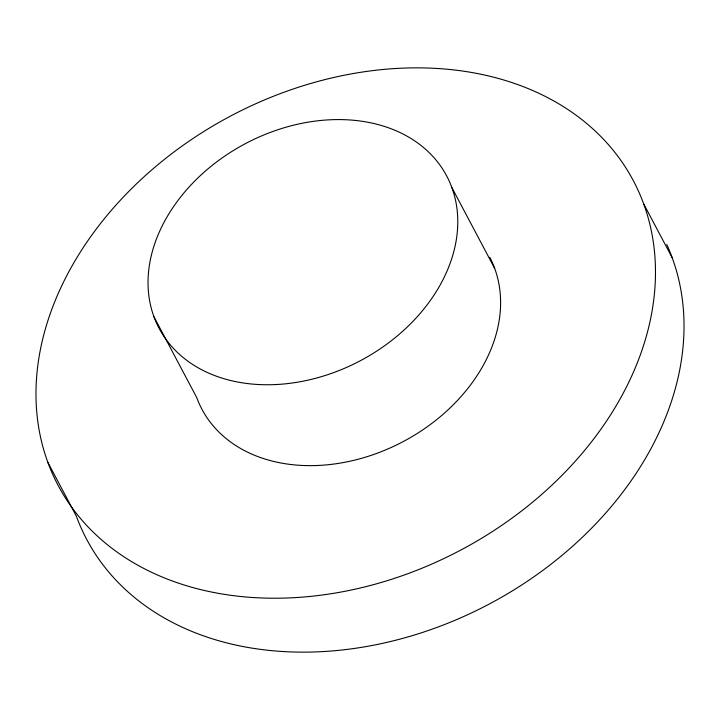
<?xml version="1.0" encoding="UTF-8"?>
<svg xmlns="http://www.w3.org/2000/svg" width="720" height="720" viewBox="0 0 720 720"><rect width="100%" height="100%" fill="white"/><g stroke="black" fill="none" stroke-linecap="round" stroke-linejoin="round"><path stroke-width="1.08" d="M643.662 203.859A325.476 245.646 -27.9 0 1 270.162 598.194A325.476 245.646 -27.9 0 1 123.345 197.064A325.476 245.646 -27.9 0 1 643.662 203.859L672.21 257.778M451.872 187.578A162.738 122.823 -27.9 0 1 265.122 384.741A162.738 122.823 -27.9 0 1 191.718 184.176A162.738 122.823 -27.9 0 1 451.872 187.578L494.694 268.452M153.936 316.755L196.758 397.629A162.738 122.823 -27.9 0 0 395.442 445.5A162.738 122.823 -27.9 0 0 489.771 257.31M47.79 462.222L76.338 516.141A325.476 245.646 -27.9 0 0 467.703 614.682A325.476 245.646 -27.9 0 0 666.756 244.485"/></g></svg>
